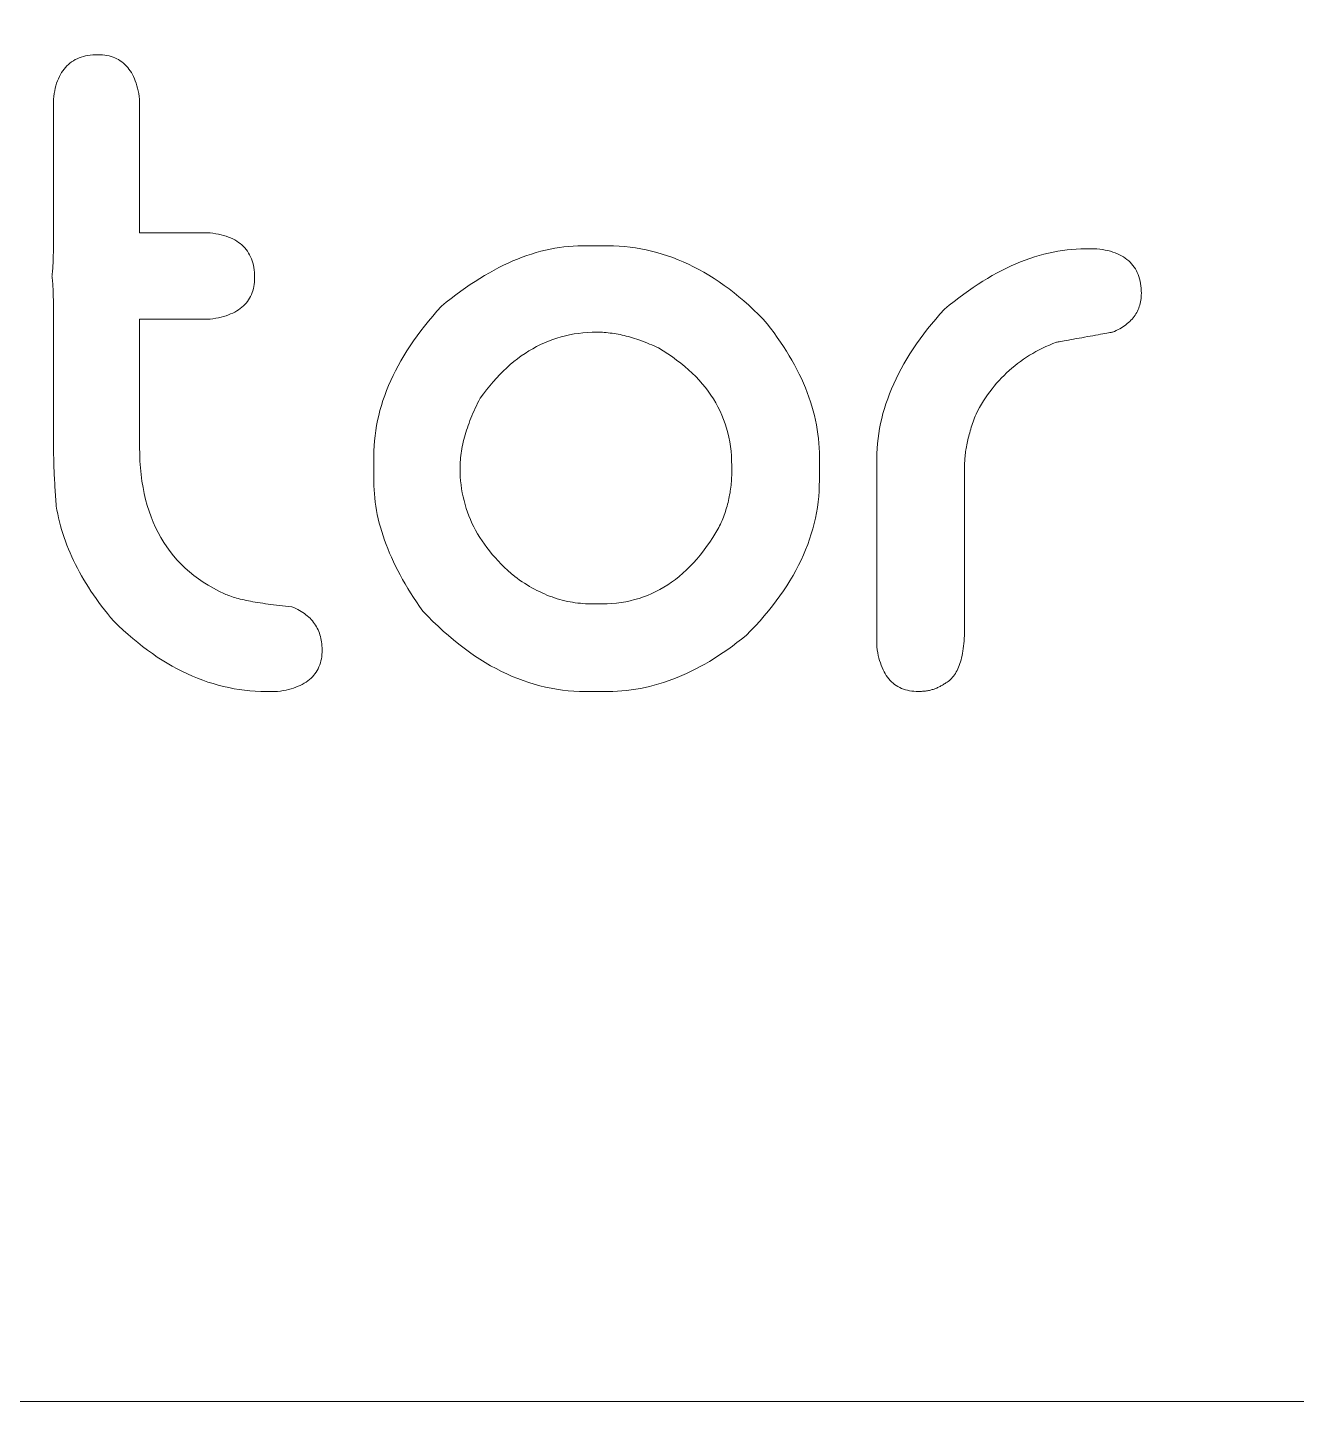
# Model space of a CAD drawing. Header units: metres. Extents: x -2538 to 7610, y -1082 to -498.
# Drawn here: x 4791.28 to 4815.42, y -1081.87 to -1055.74 of the extents above; entities that cross this region are included whole.
import ezdxf

# ---------------------------------------------------------------- set-up
doc = ezdxf.new("R2010")
doc.units = ezdxf.units.M
doc.linetypes.add('AUSGEZOGEN', pattern=[0])
doc.layers.add('Standard', color=7, linetype='AUSGEZOGEN', lineweight=25)

msp = doc.modelspace()

# ---------------------------------------------------------------- linework, layer by layer
at = {"layer": 'Standard', "color": 7, "linetype": 'AUSGEZOGEN', "lineweight": 13}
for points in [[(4299.977, -1081.873), (4861.977, -1081.873), (4861.977, -519.873), (4299.977, -519.873), (4299.977, -1081.873)], [(4792.617, -1056.254), (4792.662, -1056.255), (4792.706, -1056.258), (4792.748, -1056.262), (4792.789, -1056.269), (4792.829, -1056.277), (4792.868, -1056.288), (4792.905, -1056.3), (4792.941, -1056.314), (4792.976, -1056.33), (4793.009, -1056.348), (4793.041, -1056.368), (4793.072, -1056.39), (4793.102, -1056.413), (4793.13, -1056.439), (4793.157, -1056.466), (4793.183, -1056.495), (4793.208, -1056.526), (4793.231, -1056.559), (4793.253, -1056.594), (4793.273, -1056.631), (4793.293, -1056.669), (4793.311, -1056.71), (4793.328, -1056.752), (4793.343, -1056.797), (4793.358, -1056.843), (4793.371, -1056.891), (4793.383, -1056.941), (4793.393, -1056.992), (4793.402, -1057.046), (4793.41, -1057.102), (4793.41, -1057.11), (4793.41, -1057.134), (4793.41, -1057.173), (4793.41, -1057.225), (4793.41, -1057.29), (4793.41, -1057.366), (4793.41, -1057.452), (4793.41, -1057.548), (4793.41, -1057.651), (4793.41, -1057.761), (4793.41, -1057.877), (4793.41, -1057.997), (4793.41, -1058.12), (4793.41, -1058.246), (4793.41, -1058.373), (4793.41, -1058.5), (4793.41, -1058.626), (4793.41, -1058.749), (4793.41, -1058.87), (4793.41, -1058.985), (4793.41, -1059.095), (4793.41, -1059.199), (4793.41, -1059.294), (4793.41, -1059.38), (4793.41, -1059.456), (4793.41, -1059.521), (4793.41, -1059.573), (4793.41, -1059.612), (4793.41, -1059.636), (4793.41, -1059.645), (4793.415, -1059.645), (4793.427, -1059.645), (4793.448, -1059.645), (4793.475, -1059.645), (4793.509, -1059.645), (4793.55, -1059.645), (4793.595, -1059.645), (4793.645, -1059.645), (4793.7, -1059.645), (4793.758, -1059.645), (4793.818, -1059.645), (4793.882, -1059.645), (4793.947, -1059.645), (4794.013, -1059.645), (4794.08, -1059.645), (4794.147, -1059.645), (4794.213, -1059.645), (4794.278, -1059.645), (4794.342, -1059.645), (4794.403, -1059.645), (4794.461, -1059.645), (4794.515, -1059.645), (4794.565, -1059.645), (4794.611, -1059.645), (4794.651, -1059.645), (4794.685, -1059.645), (4794.712, -1059.645), (4794.733, -1059.645), (4794.746, -1059.645), (4794.75, -1059.645), (4794.806, -1059.651), (4794.859, -1059.659), (4794.911, -1059.669), (4794.961, -1059.68), (4795.009, -1059.693), (4795.055, -1059.707), (4795.099, -1059.722), (4795.142, -1059.74), (4795.182, -1059.758), (4795.221, -1059.778), (4795.258, -1059.8), (4795.292, -1059.823), (4795.325, -1059.847), (4795.356, -1059.873), (4795.386, -1059.901), (4795.413, -1059.93), (4795.438, -1059.96), (4795.462, -1059.992), (4795.484, -1060.026), (4795.503, -1060.061), (4795.521, -1060.097), (4795.537, -1060.135), (4795.551, -1060.175), (4795.564, -1060.215), (4795.574, -1060.258), (4795.583, -1060.302), (4795.589, -1060.347), (4795.594, -1060.394), (4795.597, -1060.442), (4795.598, -1060.492), (4795.597, -1060.537), (4795.594, -1060.581), (4795.589, -1060.623), (4795.583, -1060.664), (4795.574, -1060.704), (4795.564, -1060.743), (4795.551, -1060.78), (4795.537, -1060.816), (4795.521, -1060.851), (4795.503, -1060.884), (4795.484, -1060.916), (4795.462, -1060.947), (4795.438, -1060.977), (4795.413, -1061.005), (4795.386, -1061.032), (4795.356, -1061.058), (4795.325, -1061.083), (4795.292, -1061.106), (4795.258, -1061.128), (4795.221, -1061.149), (4795.182, -1061.168), (4795.142, -1061.186), (4795.099, -1061.203), (4795.055, -1061.219), (4795.009, -1061.233), (4794.961, -1061.246), (4794.911, -1061.258), (4794.859, -1061.268), (4794.806, -1061.277), (4794.75, -1061.285), (4794.746, -1061.285), (4794.733, -1061.285), (4794.712, -1061.285), (4794.685, -1061.285), (4794.651, -1061.285), (4794.611, -1061.285), (4794.565, -1061.285), (4794.515, -1061.285), (4794.461, -1061.285), (4794.403, -1061.285), (4794.342, -1061.285), (4794.278, -1061.285), (4794.213, -1061.285), (4794.147, -1061.285), (4794.08, -1061.285), (4794.013, -1061.285), (4793.947, -1061.285), (4793.882, -1061.285), (4793.818, -1061.285), (4793.758, -1061.285), (4793.7, -1061.285), (4793.645, -1061.285), (4793.595, -1061.285), (4793.55, -1061.285), (4793.509, -1061.285), (4793.475, -1061.285), (4793.448, -1061.285), (4793.427, -1061.285), (4793.415, -1061.285), (4793.41, -1061.285), (4793.41, -1061.293), (4793.41, -1061.316), (4793.41, -1061.353), (4793.41, -1061.403), (4793.41, -1061.465), (4793.41, -1061.538), (4793.41, -1061.621), (4793.41, -1061.712), (4793.41, -1061.811), (4793.41, -1061.916), (4793.41, -1062.027), (4793.41, -1062.142), (4793.41, -1062.26), (4793.41, -1062.38), (4793.41, -1062.502), (4793.41, -1062.623), (4793.41, -1062.744), (4793.41, -1062.862), (4793.41, -1062.977), (4793.41, -1063.088), (4793.41, -1063.193), (4793.41, -1063.292), (4793.41, -1063.383), (4793.41, -1063.466), (4793.41, -1063.539), (4793.41, -1063.601), (4793.41, -1063.651), (4793.41, -1063.688), (4793.41, -1063.711), (4793.41, -1063.719), (4793.412, -1063.854), (4793.417, -1063.986), (4793.426, -1064.115), (4793.439, -1064.241), (4793.455, -1064.364), (4793.475, -1064.484), (4793.498, -1064.602), (4793.525, -1064.717), (4793.555, -1064.828), (4793.589, -1064.937), (4793.627, -1065.043), (4793.668, -1065.146), (4793.713, -1065.246), (4793.761, -1065.344), (4793.813, -1065.438), (4793.869, -1065.53), (4793.928, -1065.618), (4793.991, -1065.704), (4794.057, -1065.787), (4794.127, -1065.867), (4794.201, -1065.944), (4794.278, -1066.018), (4794.358, -1066.089), (4794.443, -1066.158), (4794.53, -1066.223), (4794.622, -1066.286), (4794.717, -1066.346), (4794.815, -1066.403), (4794.918, -1066.457), (4795.023, -1066.508), (4795.048, -1066.519), (4795.073, -1066.529), (4795.1, -1066.54), (4795.128, -1066.55), (4795.158, -1066.56), (4795.189, -1066.57), (4795.221, -1066.58), (4795.254, -1066.59), (4795.288, -1066.599), (4795.324, -1066.608), (4795.361, -1066.617), (4795.4, -1066.626), (4795.439, -1066.635), (4795.48, -1066.643), (4795.522, -1066.651), (4795.566, -1066.66), (4795.611, -1066.667), (4795.657, -1066.675), (4795.704, -1066.683), (4795.753, -1066.69), (4795.803, -1066.697), (4795.854, -1066.704), (4795.906, -1066.711), (4795.96, -1066.718), (4796.015, -1066.724), (4796.071, -1066.731), (4796.128, -1066.737), (4796.187, -1066.743), (4796.247, -1066.748), (4796.309, -1066.754), (4796.346, -1066.77), (4796.383, -1066.787), (4796.418, -1066.805), (4796.452, -1066.824), (4796.484, -1066.843), (4796.515, -1066.863), (4796.545, -1066.884), (4796.574, -1066.906), (4796.601, -1066.928), (4796.628, -1066.952), (4796.652, -1066.975), (4796.676, -1067), (4796.698, -1067.026), (4796.719, -1067.052), (4796.739, -1067.079), (4796.758, -1067.106), (4796.775, -1067.135), (4796.791, -1067.164), (4796.806, -1067.194), (4796.819, -1067.225), (4796.831, -1067.256), (4796.842, -1067.289), (4796.852, -1067.322), (4796.86, -1067.356), (4796.867, -1067.39), (4796.873, -1067.425), (4796.877, -1067.462), (4796.88, -1067.498), (4796.882, -1067.536), (4796.883, -1067.574), (4796.882, -1067.619), (4796.879, -1067.663), (4796.874, -1067.705), (4796.868, -1067.746), (4796.859, -1067.786), (4796.849, -1067.825), (4796.837, -1067.862), (4796.823, -1067.898), (4796.806, -1067.933), (4796.789, -1067.966), (4796.769, -1067.998), (4796.747, -1068.029), (4796.724, -1068.059), (4796.698, -1068.087), (4796.671, -1068.114), (4796.642, -1068.14), (4796.611, -1068.165), (4796.578, -1068.188), (4796.543, -1068.21), (4796.506, -1068.231), (4796.467, -1068.25), (4796.427, -1068.268), (4796.385, -1068.285), (4796.34, -1068.301), (4796.294, -1068.315), (4796.246, -1068.328), (4796.196, -1068.34), (4796.144, -1068.35), (4796.091, -1068.359), (4796.035, -1068.367), (4796.034, -1068.367), (4796.032, -1068.367), (4796.029, -1068.367), (4796.025, -1068.367), (4796.019, -1068.367), (4796.012, -1068.367), (4796.005, -1068.367), (4795.997, -1068.367), (4795.988, -1068.367), (4795.978, -1068.367), (4795.969, -1068.367), (4795.958, -1068.367), (4795.948, -1068.367), (4795.937, -1068.367), (4795.926, -1068.367), (4795.915, -1068.367), (4795.904, -1068.367), (4795.893, -1068.367), (4795.883, -1068.367), (4795.873, -1068.367), (4795.864, -1068.367), (4795.855, -1068.367), (4795.847, -1068.367), (4795.839, -1068.367), (4795.833, -1068.367), (4795.827, -1068.367), (4795.823, -1068.367), (4795.819, -1068.367), (4795.817, -1068.367), (4795.816, -1068.367), (4795.714, -1068.366), (4795.611, -1068.361), (4795.509, -1068.354), (4795.408, -1068.343), (4795.307, -1068.33), (4795.206, -1068.314), (4795.106, -1068.294), (4795.006, -1068.272), (4794.907, -1068.247), (4794.808, -1068.218), (4794.709, -1068.187), (4794.611, -1068.153), (4794.513, -1068.116), (4794.416, -1068.075), (4794.319, -1068.032), (4794.223, -1067.986), (4794.127, -1067.937), (4794.031, -1067.885), (4793.936, -1067.83), (4793.842, -1067.772), (4793.747, -1067.711), (4793.653, -1067.647), (4793.56, -1067.58), (4793.467, -1067.51), (4793.374, -1067.437), (4793.282, -1067.361), (4793.191, -1067.282), (4793.099, -1067.2), (4793.008, -1067.115), (4792.918, -1067.027), (4792.858, -1066.957), (4792.8, -1066.886), (4792.743, -1066.815), (4792.688, -1066.744), (4792.635, -1066.672), (4792.583, -1066.601), (4792.533, -1066.529), (4792.485, -1066.457), (4792.438, -1066.385), (4792.392, -1066.313), (4792.349, -1066.241), (4792.307, -1066.169), (4792.266, -1066.096), (4792.227, -1066.023), (4792.19, -1065.951), (4792.154, -1065.878), (4792.12, -1065.805), (4792.088, -1065.731), (4792.057, -1065.658), (4792.028, -1065.584), (4792, -1065.51), (4791.974, -1065.437), (4791.95, -1065.363), (4791.927, -1065.288), (4791.906, -1065.214), (4791.886, -1065.139), (4791.868, -1065.065), (4791.852, -1064.99), (4791.837, -1064.915), (4791.824, -1064.84), (4791.821, -1064.797), (4791.817, -1064.754), (4791.814, -1064.71), (4791.811, -1064.666), (4791.807, -1064.622), (4791.804, -1064.577), (4791.802, -1064.533), (4791.799, -1064.488), (4791.796, -1064.442), (4791.794, -1064.396), (4791.791, -1064.35), (4791.789, -1064.304), (4791.787, -1064.257), (4791.785, -1064.21), (4791.783, -1064.163), (4791.781, -1064.116), (4791.78, -1064.068), (4791.778, -1064.02), (4791.777, -1063.971), (4791.776, -1063.922), (4791.774, -1063.873), (4791.773, -1063.824), (4791.772, -1063.774), (4791.772, -1063.724), (4791.771, -1063.674), (4791.771, -1063.623), (4791.77, -1063.572), (4791.77, -1063.521), (4791.77, -1063.47), (4791.77, -1063.418), (4791.77, -1063.41), (4791.77, -1063.387), (4791.77, -1063.351), (4791.77, -1063.301), (4791.77, -1063.24), (4791.77, -1063.168), (4791.77, -1063.086), (4791.77, -1062.996), (4791.77, -1062.898), (4791.77, -1062.794), (4791.77, -1062.685), (4791.77, -1062.571), (4791.77, -1062.454), (4791.77, -1062.335), (4791.77, -1062.215), (4791.77, -1062.095), (4791.77, -1061.976), (4791.77, -1061.859), (4791.77, -1061.745), (4791.77, -1061.636), (4791.77, -1061.532), (4791.77, -1061.434), (4791.77, -1061.344), (4791.77, -1061.262), (4791.77, -1061.19), (4791.77, -1061.129), (4791.77, -1061.079), (4791.77, -1061.042), (4791.77, -1061.02), (4791.77, -1061.012), (4791.77, -1060.988), (4791.769, -1060.965), (4791.769, -1060.942), (4791.769, -1060.92), (4791.769, -1060.898), (4791.768, -1060.876), (4791.768, -1060.855), (4791.768, -1060.834), (4791.767, -1060.813), (4791.766, -1060.793), (4791.766, -1060.773), (4791.765, -1060.754), (4791.764, -1060.735), (4791.764, -1060.716), (4791.763, -1060.697), (4791.762, -1060.679), (4791.761, -1060.662), (4791.76, -1060.644), (4791.758, -1060.627), (4791.757, -1060.611), (4791.756, -1060.594), (4791.755, -1060.579), (4791.753, -1060.563), (4791.752, -1060.548), (4791.75, -1060.533), (4791.749, -1060.519), (4791.747, -1060.505), (4791.746, -1060.491), (4791.744, -1060.478), (4791.742, -1060.465), (4791.744, -1060.452), (4791.746, -1060.439), (4791.747, -1060.425), (4791.749, -1060.411), (4791.75, -1060.397), (4791.752, -1060.382), (4791.753, -1060.367), (4791.755, -1060.351), (4791.756, -1060.335), (4791.757, -1060.319), (4791.758, -1060.302), (4791.76, -1060.286), (4791.761, -1060.268), (4791.762, -1060.251), (4791.763, -1060.232), (4791.764, -1060.214), (4791.764, -1060.195), (4791.765, -1060.176), (4791.766, -1060.157), (4791.766, -1060.137), (4791.767, -1060.116), (4791.768, -1060.096), (4791.768, -1060.075), (4791.768, -1060.054), (4791.769, -1060.032), (4791.769, -1060.01), (4791.769, -1059.987), (4791.769, -1059.965), (4791.77, -1059.942), (4791.77, -1059.918), (4791.77, -1059.909), (4791.77, -1059.882), (4791.77, -1059.839), (4791.77, -1059.781), (4791.77, -1059.709), (4791.77, -1059.625), (4791.77, -1059.53), (4791.77, -1059.424), (4791.77, -1059.31), (4791.77, -1059.188), (4791.77, -1059.06), (4791.77, -1058.927), (4791.77, -1058.79), (4791.77, -1058.65), (4791.77, -1058.51), (4791.77, -1058.369), (4791.77, -1058.23), (4791.77, -1058.093), (4791.77, -1057.96), (4791.77, -1057.832), (4791.77, -1057.71), (4791.77, -1057.596), (4791.77, -1057.49), (4791.77, -1057.395), (4791.77, -1057.31), (4791.77, -1057.238), (4791.77, -1057.18), (4791.77, -1057.137), (4791.77, -1057.111), (4791.77, -1057.102), (4791.776, -1057.046), (4791.784, -1056.992), (4791.794, -1056.941), (4791.805, -1056.891), (4791.818, -1056.843), (4791.832, -1056.797), (4791.847, -1056.752), (4791.865, -1056.71), (4791.883, -1056.669), (4791.903, -1056.631), (4791.925, -1056.594), (4791.948, -1056.559), (4791.972, -1056.526), (4791.998, -1056.495), (4792.026, -1056.466), (4792.055, -1056.439), (4792.085, -1056.413), (4792.117, -1056.39), (4792.151, -1056.368), (4792.186, -1056.348), (4792.222, -1056.33), (4792.26, -1056.314), (4792.3, -1056.3), (4792.34, -1056.288), (4792.383, -1056.277), (4792.427, -1056.269), (4792.472, -1056.262), (4792.519, -1056.258), (4792.567, -1056.255), (4792.617, -1056.254)], [(4801.832, -1059.891), (4801.834, -1059.891), (4801.838, -1059.891), (4801.846, -1059.891), (4801.856, -1059.891), (4801.868, -1059.891), (4801.883, -1059.891), (4801.9, -1059.891), (4801.918, -1059.891), (4801.938, -1059.891), (4801.96, -1059.891), (4801.982, -1059.891), (4802.005, -1059.891), (4802.029, -1059.891), (4802.054, -1059.891), (4802.078, -1059.891), (4802.103, -1059.891), (4802.127, -1059.891), (4802.151, -1059.891), (4802.174, -1059.891), (4802.197, -1059.891), (4802.218, -1059.891), (4802.238, -1059.891), (4802.256, -1059.891), (4802.273, -1059.891), (4802.288, -1059.891), (4802.3, -1059.891), (4802.31, -1059.891), (4802.318, -1059.891), (4802.323, -1059.891), (4802.324, -1059.891), (4802.429, -1059.892), (4802.534, -1059.897), (4802.638, -1059.905), (4802.742, -1059.915), (4802.845, -1059.929), (4802.948, -1059.946), (4803.05, -1059.967), (4803.152, -1059.99), (4803.253, -1060.016), (4803.354, -1060.046), (4803.455, -1060.078), (4803.555, -1060.114), (4803.654, -1060.153), (4803.753, -1060.194), (4803.852, -1060.239), (4803.95, -1060.287), (4804.048, -1060.338), (4804.145, -1060.393), (4804.242, -1060.45), (4804.339, -1060.51), (4804.434, -1060.574), (4804.53, -1060.641), (4804.625, -1060.71), (4804.72, -1060.783), (4804.814, -1060.859), (4804.907, -1060.938), (4805, -1061.02), (4805.093, -1061.105), (4805.186, -1061.194), (4805.277, -1061.285), (4805.347, -1061.372), (4805.415, -1061.458), (4805.48, -1061.545), (4805.543, -1061.632), (4805.603, -1061.719), (4805.661, -1061.806), (4805.717, -1061.893), (4805.77, -1061.98), (4805.821, -1062.067), (4805.87, -1062.154), (4805.916, -1062.241), (4805.96, -1062.329), (4806.001, -1062.416), (4806.04, -1062.503), (4806.077, -1062.591), (4806.112, -1062.678), (4806.144, -1062.766), (4806.173, -1062.854), (4806.2, -1062.941), (4806.225, -1063.029), (4806.248, -1063.117), (4806.268, -1063.205), (4806.286, -1063.293), (4806.301, -1063.381), (4806.314, -1063.469), (4806.325, -1063.557), (4806.333, -1063.645), (4806.339, -1063.733), (4806.343, -1063.822), (4806.344, -1063.91), (4806.344, -1063.912), (4806.344, -1063.916), (4806.344, -1063.922), (4806.344, -1063.931), (4806.344, -1063.943), (4806.344, -1063.956), (4806.344, -1063.971), (4806.344, -1063.987), (4806.344, -1064.005), (4806.344, -1064.024), (4806.344, -1064.044), (4806.344, -1064.064), (4806.344, -1064.085), (4806.344, -1064.107), (4806.344, -1064.129), (4806.344, -1064.151), (4806.344, -1064.172), (4806.344, -1064.194), (4806.344, -1064.214), (4806.344, -1064.234), (4806.344, -1064.253), (4806.344, -1064.271), (4806.344, -1064.287), (4806.344, -1064.302), (4806.344, -1064.315), (4806.344, -1064.326), (4806.344, -1064.335), (4806.344, -1064.342), (4806.344, -1064.346), (4806.344, -1064.348), (4806.342, -1064.452), (4806.338, -1064.556), (4806.33, -1064.659), (4806.319, -1064.762), (4806.305, -1064.864), (4806.288, -1064.967), (4806.268, -1065.068), (4806.245, -1065.17), (4806.218, -1065.271), (4806.189, -1065.371), (4806.156, -1065.472), (4806.121, -1065.571), (4806.082, -1065.671), (4806.04, -1065.77), (4805.995, -1065.869), (4805.947, -1065.967), (4805.896, -1066.065), (4805.842, -1066.162), (4805.784, -1066.259), (4805.724, -1066.356), (4805.66, -1066.452), (4805.594, -1066.548), (4805.524, -1066.643), (4805.451, -1066.739), (4805.375, -1066.833), (4805.296, -1066.928), (4805.214, -1067.021), (4805.129, -1067.115), (4805.041, -1067.208), (4804.949, -1067.301), (4804.862, -1067.371), (4804.775, -1067.438), (4804.688, -1067.503), (4804.601, -1067.566), (4804.514, -1067.627), (4804.426, -1067.685), (4804.339, -1067.74), (4804.252, -1067.794), (4804.164, -1067.845), (4804.077, -1067.893), (4803.99, -1067.939), (4803.902, -1067.983), (4803.815, -1068.025), (4803.728, -1068.064), (4803.64, -1068.101), (4803.553, -1068.135), (4803.465, -1068.167), (4803.377, -1068.197), (4803.29, -1068.224), (4803.202, -1068.249), (4803.114, -1068.271), (4803.027, -1068.291), (4802.939, -1068.309), (4802.851, -1068.325), (4802.764, -1068.338), (4802.676, -1068.348), (4802.588, -1068.357), (4802.5, -1068.362), (4802.412, -1068.366), (4802.324, -1068.367), (4802.323, -1068.367), (4802.319, -1068.367), (4802.312, -1068.367), (4802.303, -1068.367), (4802.292, -1068.367), (4802.279, -1068.367), (4802.264, -1068.367), (4802.247, -1068.367), (4802.23, -1068.367), (4802.211, -1068.367), (4802.191, -1068.367), (4802.17, -1068.367), (4802.149, -1068.367), (4802.127, -1068.367), (4802.105, -1068.367), (4802.084, -1068.367), (4802.062, -1068.367), (4802.041, -1068.367), (4802.02, -1068.367), (4802, -1068.367), (4801.981, -1068.367), (4801.963, -1068.367), (4801.947, -1068.367), (4801.932, -1068.367), (4801.919, -1068.367), (4801.908, -1068.367), (4801.899, -1068.367), (4801.892, -1068.367), (4801.888, -1068.367), (4801.887, -1068.367), (4801.778, -1068.366), (4801.669, -1068.36), (4801.561, -1068.352), (4801.453, -1068.34), (4801.345, -1068.325), (4801.238, -1068.306), (4801.132, -1068.284), (4801.025, -1068.258), (4800.92, -1068.229), (4800.814, -1068.197), (4800.709, -1068.161), (4800.605, -1068.122), (4800.501, -1068.08), (4800.397, -1068.034), (4800.294, -1067.984), (4800.191, -1067.932), (4800.089, -1067.876), (4799.987, -1067.816), (4799.885, -1067.753), (4799.784, -1067.687), (4799.684, -1067.617), (4799.583, -1067.544), (4799.484, -1067.467), (4799.384, -1067.387), (4799.285, -1067.304), (4799.187, -1067.217), (4799.089, -1067.127), (4798.991, -1067.033), (4798.894, -1066.936), (4798.797, -1066.836), (4798.736, -1066.749), (4798.677, -1066.663), (4798.62, -1066.576), (4798.566, -1066.49), (4798.513, -1066.405), (4798.462, -1066.32), (4798.414, -1066.235), (4798.367, -1066.15), (4798.323, -1066.066), (4798.28, -1065.982), (4798.24, -1065.899), (4798.202, -1065.815), (4798.166, -1065.733), (4798.132, -1065.65), (4798.1, -1065.568), (4798.07, -1065.486), (4798.042, -1065.404), (4798.016, -1065.323), (4797.992, -1065.242), (4797.971, -1065.162), (4797.951, -1065.082), (4797.933, -1065.002), (4797.918, -1064.922), (4797.904, -1064.843), (4797.893, -1064.764), (4797.884, -1064.686), (4797.876, -1064.608), (4797.871, -1064.53), (4797.868, -1064.452), (4797.867, -1064.375), (4797.867, -1064.373), (4797.867, -1064.369), (4797.867, -1064.361), (4797.867, -1064.351), (4797.867, -1064.339), (4797.867, -1064.324), (4797.867, -1064.307), (4797.867, -1064.289), (4797.867, -1064.269), (4797.867, -1064.247), (4797.867, -1064.225), (4797.867, -1064.202), (4797.867, -1064.178), (4797.867, -1064.154), (4797.867, -1064.129), (4797.867, -1064.104), (4797.867, -1064.08), (4797.867, -1064.056), (4797.867, -1064.033), (4797.867, -1064.01), (4797.867, -1063.989), (4797.867, -1063.969), (4797.867, -1063.951), (4797.867, -1063.934), (4797.867, -1063.919), (4797.867, -1063.907), (4797.867, -1063.897), (4797.867, -1063.889), (4797.867, -1063.884), (4797.867, -1063.883), (4797.869, -1063.787), (4797.873, -1063.692), (4797.88, -1063.596), (4797.89, -1063.501), (4797.903, -1063.405), (4797.919, -1063.31), (4797.937, -1063.214), (4797.959, -1063.119), (4797.983, -1063.024), (4798.01, -1062.929), (4798.04, -1062.834), (4798.073, -1062.739), (4798.108, -1062.644), (4798.147, -1062.549), (4798.188, -1062.454), (4798.233, -1062.359), (4798.28, -1062.265), (4798.33, -1062.17), (4798.383, -1062.076), (4798.438, -1061.981), (4798.497, -1061.887), (4798.558, -1061.792), (4798.623, -1061.698), (4798.69, -1061.604), (4798.76, -1061.509), (4798.832, -1061.415), (4798.908, -1061.321), (4798.987, -1061.227), (4799.068, -1061.133), (4799.152, -1061.039), (4799.244, -1060.964), (4799.336, -1060.891), (4799.428, -1060.821), (4799.519, -1060.753), (4799.61, -1060.688), (4799.701, -1060.626), (4799.792, -1060.566), (4799.883, -1060.508), (4799.973, -1060.453), (4800.064, -1060.401), (4800.154, -1060.351), (4800.244, -1060.304), (4800.334, -1060.259), (4800.423, -1060.217), (4800.513, -1060.178), (4800.602, -1060.141), (4800.691, -1060.106), (4800.78, -1060.074), (4800.869, -1060.045), (4800.957, -1060.018), (4801.045, -1059.994), (4801.134, -1059.972), (4801.221, -1059.953), (4801.309, -1059.937), (4801.397, -1059.923), (4801.484, -1059.911), (4801.571, -1059.902), (4801.659, -1059.896), (4801.745, -1059.892), (4801.832, -1059.891)], [(4811.402, -1059.945), (4811.403, -1059.945), (4811.405, -1059.945), (4811.408, -1059.945), (4811.413, -1059.945), (4811.419, -1059.945), (4811.425, -1059.945), (4811.433, -1059.945), (4811.441, -1059.945), (4811.45, -1059.945), (4811.459, -1059.945), (4811.469, -1059.945), (4811.479, -1059.945), (4811.49, -1059.945), (4811.501, -1059.945), (4811.512, -1059.945), (4811.523, -1059.945), (4811.533, -1059.945), (4811.544, -1059.945), (4811.554, -1059.945), (4811.564, -1059.945), (4811.574, -1059.945), (4811.583, -1059.945), (4811.591, -1059.945), (4811.598, -1059.945), (4811.605, -1059.945), (4811.61, -1059.945), (4811.615, -1059.945), (4811.618, -1059.945), (4811.62, -1059.945), (4811.621, -1059.945), (4811.677, -1059.952), (4811.73, -1059.96), (4811.782, -1059.97), (4811.832, -1059.981), (4811.88, -1059.994), (4811.926, -1060.008), (4811.97, -1060.023), (4812.013, -1060.04), (4812.053, -1060.059), (4812.092, -1060.079), (4812.129, -1060.101), (4812.164, -1060.124), (4812.196, -1060.148), (4812.228, -1060.174), (4812.257, -1060.202), (4812.284, -1060.231), (4812.31, -1060.261), (4812.333, -1060.293), (4812.355, -1060.327), (4812.375, -1060.362), (4812.392, -1060.398), (4812.408, -1060.436), (4812.423, -1060.475), (4812.435, -1060.516), (4812.445, -1060.559), (4812.454, -1060.603), (4812.46, -1060.648), (4812.465, -1060.695), (4812.468, -1060.743), (4812.469, -1060.793), (4812.468, -1060.827), (4812.466, -1060.86), (4812.463, -1060.893), (4812.459, -1060.925), (4812.454, -1060.956), (4812.447, -1060.987), (4812.439, -1061.017), (4812.43, -1061.046), (4812.42, -1061.075), (4812.408, -1061.103), (4812.395, -1061.13), (4812.381, -1061.157), (4812.366, -1061.183), (4812.35, -1061.209), (4812.332, -1061.234), (4812.313, -1061.258), (4812.293, -1061.282), (4812.272, -1061.305), (4812.249, -1061.327), (4812.226, -1061.349), (4812.201, -1061.37), (4812.175, -1061.391), (4812.147, -1061.41), (4812.119, -1061.43), (4812.089, -1061.448), (4812.058, -1061.466), (4812.026, -1061.483), (4811.992, -1061.5), (4811.958, -1061.516), (4811.922, -1061.531), (4811.918, -1061.532), (4811.908, -1061.534), (4811.892, -1061.537), (4811.87, -1061.541), (4811.843, -1061.545), (4811.811, -1061.551), (4811.775, -1061.558), (4811.735, -1061.565), (4811.692, -1061.573), (4811.645, -1061.581), (4811.597, -1061.59), (4811.547, -1061.599), (4811.495, -1061.608), (4811.442, -1061.617), (4811.389, -1061.627), (4811.335, -1061.637), (4811.283, -1061.646), (4811.231, -1061.655), (4811.18, -1061.664), (4811.132, -1061.673), (4811.086, -1061.681), (4811.043, -1061.689), (4811.003, -1061.696), (4810.966, -1061.703), (4810.934, -1061.709), (4810.907, -1061.713), (4810.885, -1061.717), (4810.869, -1061.72), (4810.859, -1061.722), (4810.855, -1061.723), (4810.787, -1061.749), (4810.72, -1061.777), (4810.654, -1061.806), (4810.59, -1061.837), (4810.526, -1061.869), (4810.464, -1061.902), (4810.403, -1061.937), (4810.343, -1061.972), (4810.284, -1062.009), (4810.227, -1062.048), (4810.17, -1062.087), (4810.115, -1062.128), (4810.061, -1062.171), (4810.008, -1062.214), (4809.957, -1062.259), (4809.906, -1062.305), (4809.857, -1062.353), (4809.809, -1062.402), (4809.762, -1062.452), (4809.716, -1062.503), (4809.672, -1062.556), (4809.628, -1062.61), (4809.586, -1062.666), (4809.545, -1062.722), (4809.505, -1062.78), (4809.467, -1062.84), (4809.429, -1062.9), (4809.393, -1062.962), (4809.358, -1063.025), (4809.324, -1063.09), (4809.31, -1063.127), (4809.296, -1063.163), (4809.283, -1063.199), (4809.27, -1063.235), (4809.257, -1063.271), (4809.245, -1063.306), (4809.234, -1063.342), (4809.223, -1063.376), (4809.213, -1063.411), (4809.203, -1063.445), (4809.193, -1063.479), (4809.184, -1063.513), (4809.176, -1063.547), (4809.168, -1063.58), (4809.16, -1063.613), (4809.153, -1063.646), (4809.147, -1063.678), (4809.14, -1063.71), (4809.135, -1063.742), (4809.13, -1063.773), (4809.125, -1063.805), (4809.121, -1063.836), (4809.117, -1063.867), (4809.114, -1063.897), (4809.112, -1063.927), (4809.109, -1063.957), (4809.108, -1063.987), (4809.106, -1064.016), (4809.106, -1064.045), (4809.105, -1064.074), (4809.105, -1064.084), (4809.105, -1064.113), (4809.105, -1064.16), (4809.105, -1064.223), (4809.105, -1064.301), (4809.105, -1064.393), (4809.105, -1064.497), (4809.105, -1064.611), (4809.105, -1064.736), (4809.105, -1064.868), (4809.105, -1065.008), (4809.105, -1065.152), (4809.105, -1065.301), (4809.105, -1065.453), (4809.105, -1065.606), (4809.105, -1065.758), (4809.105, -1065.91), (4809.105, -1066.059), (4809.105, -1066.203), (4809.105, -1066.343), (4809.105, -1066.475), (4809.105, -1066.6), (4809.105, -1066.714), (4809.105, -1066.818), (4809.105, -1066.91), (4809.105, -1066.988), (4809.105, -1067.051), (4809.105, -1067.098), (4809.105, -1067.127), (4809.105, -1067.137), (4809.105, -1067.194), (4809.104, -1067.249), (4809.102, -1067.304), (4809.099, -1067.356), (4809.096, -1067.407), (4809.091, -1067.457), (4809.086, -1067.505), (4809.08, -1067.552), (4809.073, -1067.597), (4809.066, -1067.641), (4809.058, -1067.683), (4809.049, -1067.724), (4809.039, -1067.763), (4809.028, -1067.801), (4809.017, -1067.837), (4809.004, -1067.872), (4808.991, -1067.905), (4808.977, -1067.937), (4808.963, -1067.968), (4808.947, -1067.996), (4808.931, -1068.024), (4808.914, -1068.05), (4808.896, -1068.074), (4808.878, -1068.097), (4808.859, -1068.118), (4808.838, -1068.138), (4808.818, -1068.157), (4808.796, -1068.174), (4808.773, -1068.189), (4808.75, -1068.203), (4808.735, -1068.214), (4808.72, -1068.224), (4808.704, -1068.234), (4808.689, -1068.244), (4808.673, -1068.253), (4808.657, -1068.262), (4808.641, -1068.271), (4808.625, -1068.279), (4808.608, -1068.287), (4808.592, -1068.294), (4808.575, -1068.301), (4808.559, -1068.308), (4808.542, -1068.315), (4808.525, -1068.321), (4808.507, -1068.326), (4808.49, -1068.331), (4808.472, -1068.336), (4808.455, -1068.341), (4808.437, -1068.345), (4808.419, -1068.349), (4808.401, -1068.352), (4808.382, -1068.356), (4808.364, -1068.358), (4808.345, -1068.361), (4808.327, -1068.363), (4808.308, -1068.364), (4808.289, -1068.366), (4808.269, -1068.366), (4808.25, -1068.367), (4808.23, -1068.367), (4808.186, -1068.366), (4808.142, -1068.363), (4808.1, -1068.359), (4808.058, -1068.352), (4808.019, -1068.344), (4807.98, -1068.333), (4807.943, -1068.321), (4807.907, -1068.307), (4807.872, -1068.291), (4807.839, -1068.273), (4807.806, -1068.253), (4807.775, -1068.232), (4807.746, -1068.208), (4807.718, -1068.183), (4807.69, -1068.155), (4807.665, -1068.126), (4807.64, -1068.095), (4807.617, -1068.062), (4807.595, -1068.027), (4807.574, -1067.99), (4807.555, -1067.952), (4807.537, -1067.911), (4807.52, -1067.869), (4807.504, -1067.825), (4807.49, -1067.779), (4807.477, -1067.73), (4807.465, -1067.681), (4807.455, -1067.629), (4807.445, -1067.575), (4807.438, -1067.52), (4807.438, -1067.508), (4807.438, -1067.474), (4807.438, -1067.419), (4807.438, -1067.346), (4807.438, -1067.254), (4807.438, -1067.147), (4807.438, -1067.026), (4807.438, -1066.891), (4807.438, -1066.746), (4807.438, -1066.591), (4807.438, -1066.428), (4807.438, -1066.259), (4807.438, -1066.085), (4807.438, -1065.907), (4807.438, -1065.729), (4807.438, -1065.55), (4807.438, -1065.372), (4807.438, -1065.198), (4807.438, -1065.029), (4807.438, -1064.866), (4807.438, -1064.711), (4807.438, -1064.566), (4807.438, -1064.432), (4807.438, -1064.31), (4807.438, -1064.203), (4807.438, -1064.112), (4807.438, -1064.038), (4807.438, -1063.983), (4807.438, -1063.949), (4807.438, -1063.938), (4807.439, -1063.842), (4807.443, -1063.747), (4807.45, -1063.652), (4807.46, -1063.557), (4807.473, -1063.462), (4807.489, -1063.367), (4807.507, -1063.271), (4807.529, -1063.176), (4807.553, -1063.081), (4807.58, -1062.987), (4807.61, -1062.892), (4807.643, -1062.797), (4807.679, -1062.702), (4807.717, -1062.607), (4807.759, -1062.512), (4807.803, -1062.417), (4807.85, -1062.323), (4807.9, -1062.228), (4807.953, -1062.133), (4808.009, -1062.039), (4808.067, -1061.944), (4808.129, -1061.849), (4808.193, -1061.755), (4808.26, -1061.66), (4808.33, -1061.566), (4808.403, -1061.471), (4808.478, -1061.377), (4808.557, -1061.283), (4808.638, -1061.188), (4808.723, -1061.094), (4808.815, -1061.018), (4808.906, -1060.946), (4808.998, -1060.876), (4809.089, -1060.808), (4809.181, -1060.743), (4809.272, -1060.68), (4809.363, -1060.62), (4809.453, -1060.563), (4809.544, -1060.508), (4809.634, -1060.456), (4809.724, -1060.406), (4809.814, -1060.359), (4809.904, -1060.314), (4809.994, -1060.272), (4810.083, -1060.232), (4810.172, -1060.195), (4810.261, -1060.161), (4810.35, -1060.129), (4810.439, -1060.1), (4810.527, -1060.073), (4810.616, -1060.049), (4810.704, -1060.027), (4810.792, -1060.008), (4810.88, -1059.991), (4810.967, -1059.977), (4811.055, -1059.966), (4811.142, -1059.957), (4811.229, -1059.95), (4811.316, -1059.947), (4811.402, -1059.945)], [(4799.508, -1064.129), (4799.509, -1064.207), (4799.512, -1064.285), (4799.518, -1064.362), (4799.526, -1064.439), (4799.537, -1064.514), (4799.549, -1064.589), (4799.564, -1064.664), (4799.582, -1064.737), (4799.601, -1064.81), (4799.623, -1064.883), (4799.647, -1064.954), (4799.674, -1065.025), (4799.703, -1065.095), (4799.734, -1065.164), (4799.768, -1065.233), (4799.803, -1065.301), (4799.841, -1065.368), (4799.882, -1065.435), (4799.925, -1065.501), (4799.97, -1065.566), (4800.017, -1065.631), (4800.067, -1065.694), (4800.118, -1065.758), (4800.173, -1065.82), (4800.229, -1065.882), (4800.288, -1065.943), (4800.349, -1066.003), (4800.413, -1066.063), (4800.479, -1066.122), (4800.547, -1066.18), (4800.593, -1066.214), (4800.64, -1066.247), (4800.687, -1066.278), (4800.734, -1066.309), (4800.781, -1066.338), (4800.828, -1066.367), (4800.875, -1066.394), (4800.923, -1066.42), (4800.97, -1066.445), (4801.018, -1066.468), (4801.066, -1066.491), (4801.113, -1066.512), (4801.161, -1066.532), (4801.21, -1066.551), (4801.258, -1066.569), (4801.306, -1066.586), (4801.355, -1066.602), (4801.403, -1066.616), (4801.452, -1066.629), (4801.501, -1066.641), (4801.55, -1066.652), (4801.599, -1066.662), (4801.648, -1066.671), (4801.697, -1066.678), (4801.747, -1066.685), (4801.797, -1066.69), (4801.846, -1066.694), (4801.896, -1066.697), (4801.946, -1066.699), (4801.996, -1066.699), (4801.997, -1066.699), (4801.999, -1066.699), (4802.002, -1066.699), (4802.007, -1066.699), (4802.012, -1066.699), (4802.019, -1066.699), (4802.026, -1066.699), (4802.034, -1066.699), (4802.043, -1066.699), (4802.053, -1066.699), (4802.063, -1066.699), (4802.073, -1066.699), (4802.084, -1066.699), (4802.095, -1066.699), (4802.105, -1066.699), (4802.116, -1066.699), (4802.127, -1066.699), (4802.138, -1066.699), (4802.148, -1066.699), (4802.158, -1066.699), (4802.168, -1066.699), (4802.176, -1066.699), (4802.185, -1066.699), (4802.192, -1066.699), (4802.199, -1066.699), (4802.204, -1066.699), (4802.209, -1066.699), (4802.212, -1066.699), (4802.214, -1066.699), (4802.215, -1066.699), (4802.306, -1066.698), (4802.397, -1066.693), (4802.486, -1066.685), (4802.573, -1066.673), (4802.66, -1066.659), (4802.745, -1066.641), (4802.829, -1066.62), (4802.912, -1066.596), (4802.994, -1066.569), (4803.075, -1066.538), (4803.154, -1066.504), (4803.232, -1066.467), (4803.309, -1066.427), (4803.384, -1066.384), (4803.459, -1066.337), (4803.532, -1066.287), (4803.604, -1066.234), (4803.675, -1066.178), (4803.744, -1066.118), (4803.813, -1066.055), (4803.88, -1065.989), (4803.946, -1065.92), (4804.011, -1065.847), (4804.074, -1065.772), (4804.136, -1065.693), (4804.198, -1065.611), (4804.257, -1065.525), (4804.316, -1065.437), (4804.373, -1065.345), (4804.43, -1065.25), (4804.446, -1065.217), (4804.461, -1065.183), (4804.476, -1065.15), (4804.491, -1065.116), (4804.505, -1065.082), (4804.518, -1065.048), (4804.531, -1065.014), (4804.543, -1064.979), (4804.555, -1064.945), (4804.566, -1064.91), (4804.577, -1064.875), (4804.587, -1064.84), (4804.597, -1064.805), (4804.606, -1064.77), (4804.614, -1064.734), (4804.622, -1064.698), (4804.63, -1064.663), (4804.636, -1064.627), (4804.643, -1064.591), (4804.648, -1064.554), (4804.654, -1064.518), (4804.658, -1064.481), (4804.662, -1064.445), (4804.666, -1064.408), (4804.669, -1064.371), (4804.671, -1064.334), (4804.673, -1064.296), (4804.675, -1064.259), (4804.676, -1064.221), (4804.676, -1064.184), (4804.676, -1064.183), (4804.676, -1064.182), (4804.676, -1064.181), (4804.676, -1064.178), (4804.676, -1064.176), (4804.676, -1064.172), (4804.676, -1064.169), (4804.676, -1064.164), (4804.676, -1064.16), (4804.676, -1064.155), (4804.676, -1064.15), (4804.676, -1064.145), (4804.676, -1064.14), (4804.676, -1064.134), (4804.676, -1064.129), (4804.676, -1064.123), (4804.676, -1064.118), (4804.676, -1064.113), (4804.676, -1064.108), (4804.676, -1064.103), (4804.676, -1064.098), (4804.676, -1064.093), (4804.676, -1064.089), (4804.676, -1064.086), (4804.676, -1064.082), (4804.676, -1064.08), (4804.676, -1064.077), (4804.676, -1064.076), (4804.676, -1064.075), (4804.676, -1064.074), (4804.674, -1063.98), (4804.67, -1063.887), (4804.662, -1063.796), (4804.651, -1063.706), (4804.637, -1063.617), (4804.62, -1063.53), (4804.6, -1063.444), (4804.577, -1063.359), (4804.55, -1063.275), (4804.521, -1063.193), (4804.488, -1063.112), (4804.453, -1063.033), (4804.414, -1062.955), (4804.372, -1062.878), (4804.327, -1062.803), (4804.279, -1062.729), (4804.228, -1062.656), (4804.174, -1062.585), (4804.116, -1062.515), (4804.056, -1062.446), (4803.992, -1062.378), (4803.926, -1062.312), (4803.856, -1062.248), (4803.783, -1062.184), (4803.707, -1062.122), (4803.628, -1062.062), (4803.546, -1062.002), (4803.461, -1061.944), (4803.373, -1061.887), (4803.281, -1061.832), (4803.239, -1061.812), (4803.197, -1061.793), (4803.155, -1061.775), (4803.113, -1061.757), (4803.072, -1061.74), (4803.031, -1061.724), (4802.99, -1061.708), (4802.949, -1061.693), (4802.908, -1061.679), (4802.868, -1061.665), (4802.828, -1061.652), (4802.788, -1061.639), (4802.748, -1061.628), (4802.709, -1061.617), (4802.669, -1061.606), (4802.63, -1061.597), (4802.591, -1061.588), (4802.553, -1061.579), (4802.514, -1061.572), (4802.476, -1061.565), (4802.438, -1061.558), (4802.4, -1061.553), (4802.363, -1061.548), (4802.325, -1061.543), (4802.288, -1061.54), (4802.251, -1061.537), (4802.214, -1061.534), (4802.178, -1061.533), (4802.142, -1061.532), (4802.105, -1061.531), (4802.018, -1061.533), (4801.931, -1061.537), (4801.845, -1061.544), (4801.76, -1061.554), (4801.676, -1061.566), (4801.592, -1061.582), (4801.51, -1061.6), (4801.429, -1061.621), (4801.349, -1061.645), (4801.27, -1061.671), (4801.192, -1061.7), (4801.114, -1061.733), (4801.038, -1061.768), (4800.963, -1061.805), (4800.889, -1061.846), (4800.815, -1061.889), (4800.743, -1061.935), (4800.671, -1061.984), (4800.601, -1062.036), (4800.532, -1062.09), (4800.463, -1062.148), (4800.396, -1062.208), (4800.329, -1062.271), (4800.264, -1062.336), (4800.199, -1062.405), (4800.135, -1062.476), (4800.073, -1062.55), (4800.011, -1062.627), (4799.95, -1062.707), (4799.891, -1062.789), (4799.866, -1062.837), (4799.841, -1062.885), (4799.818, -1062.933), (4799.795, -1062.98), (4799.774, -1063.028), (4799.753, -1063.075), (4799.733, -1063.121), (4799.714, -1063.168), (4799.695, -1063.214), (4799.678, -1063.26), (4799.661, -1063.306), (4799.646, -1063.351), (4799.631, -1063.396), (4799.617, -1063.442), (4799.603, -1063.486), (4799.591, -1063.531), (4799.58, -1063.575), (4799.569, -1063.619), (4799.559, -1063.663), (4799.55, -1063.707), (4799.542, -1063.75), (4799.535, -1063.793), (4799.529, -1063.836), (4799.523, -1063.878), (4799.518, -1063.921), (4799.515, -1063.963), (4799.512, -1064.005), (4799.51, -1064.046), (4799.508, -1064.088), (4799.508, -1064.129)]]:
    msp.add_lwpolyline(points, close=True, dxfattribs=at)

doc.saveas('drawing.dxf')
